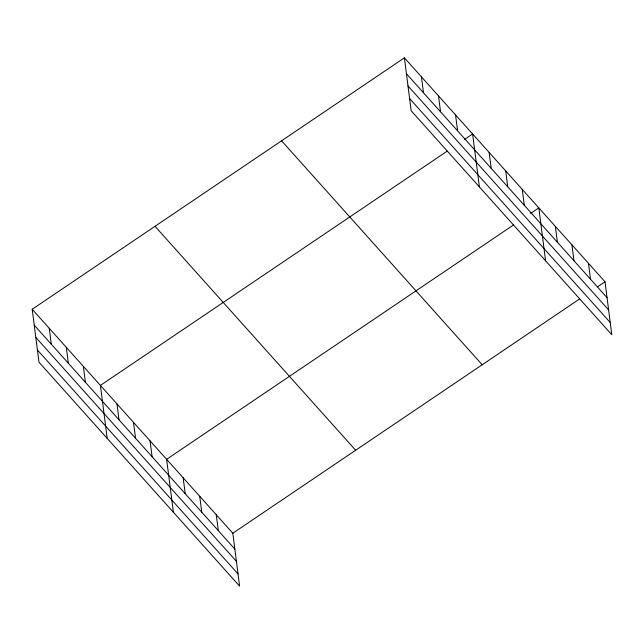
<?xml version="1.0" encoding="UTF-8"?>
<svg xmlns="http://www.w3.org/2000/svg" width="644" height="644" viewBox="0 0 644 644"><rect width="100%" height="100%" fill="white"/><g stroke="black" fill="none" stroke-linecap="round" stroke-linejoin="round"><path stroke-width="0.97" d="M32.2 309.265L232.822 533.232L239.6 586.169L38.978 362.21L32.2 309.265L404.4 57.831L605.022 281.79L611.8 334.735L411.178 110.768L404.4 57.831M447.226 151.123L100.408 385.418L107.194 438.355M464.421 139.507L472.607 133.976L479.394 186.921M513.429 225.03L166.619 459.325L173.397 512.262M530.624 213.414L538.811 207.883L545.597 260.828M232.822 533.232L579.632 298.937M597.648 286.773L605.022 281.79M406.428 73.714L607.051 297.681M407.998 85.942L608.62 309.909M409.616 98.54L610.23 322.507M281.573 140.803L482.195 364.77M155.027 226.294L355.649 450.253M34.237 325.156L234.859 549.123M35.798 337.384L236.42 561.351M37.416 349.982L238.038 573.949M588.463 263.316L590.5 279.206M571.912 244.841L573.949 260.723M555.361 226.358L557.398 242.249M522.26 189.408L524.297 205.299M505.709 170.926L507.746 186.816M489.158 152.451L491.195 168.342M455.558 114.938L457.594 130.829M438.5 95.9L440.536 111.79M421.45 76.861L423.486 92.752M216.271 514.757L218.308 530.64M199.721 496.274L201.757 512.165M183.17 477.8L185.206 493.69M150.068 440.842L152.097 456.733M133.517 422.367L135.546 438.258M116.967 403.893L118.995 419.783M83.358 366.38L85.394 382.27M66.308 347.341L68.345 363.232M49.25 328.303L51.287 344.194"/></g></svg>
